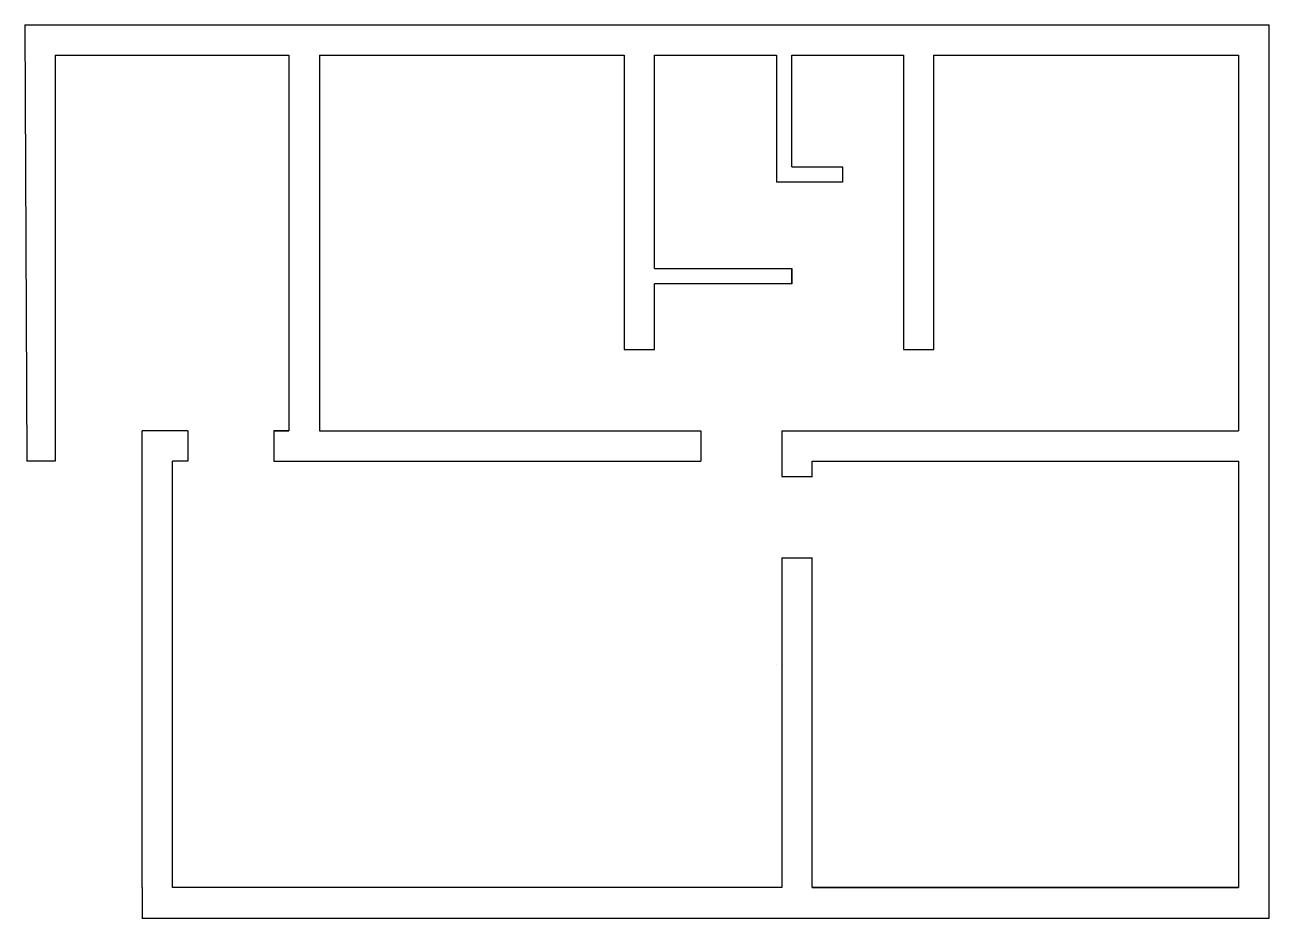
# Model space of a CAD drawing. Header units: millimetres. Extents: x 769991 to 1539998, y 218634 to 437285.
# Drawn here: x 769991.48 to 770003.73, y 218633.57 to 218642.37 of the extents above; entities outside this region: 2.
import ezdxf

# ---------------------------------------------------------------- set-up
doc = ezdxf.new("R2010")
doc.units = ezdxf.units.MM

msp = doc.modelspace()

# ---------------------------------------------------------------- linework, layer by layer
for p, q in [((1539982.961, 437284.743), (1539997.961, 437284.743)), ((1539982.961, 437284.443), (1539997.961, 437284.443)), ((769991.475, 218642.373), (769991.494, 218638.073)), ((769991.475, 218642.373), (770003.725, 218642.373)), ((769991.475, 218642.373), (769991.475, 218642.373)), ((770003.725, 218642.073), (770003.725, 218642.373)), ((769991.475, 218642.073), (769991.477, 218642.073)), ((769991.775, 218642.073), (769991.775, 218638.073)), ((769991.775, 218642.073), (769994.075, 218642.073)), ((769994.075, 218642.073), (769994.075, 218638.373)), ((769994.075, 218642.073), (769994.075, 218642.073)), ((769994.375, 218642.073), (769994.375, 218638.373)), ((769994.375, 218642.073), (769997.375, 218642.073)), ((769997.375, 218642.073), (769997.375, 218639.173)), ((769997.675, 218642.073), (769997.675, 218642.073)), ((769997.675, 218639.973), (769997.675, 218642.073)), ((769997.675, 218642.073), (769998.875, 218642.073)), ((769998.875, 218642.073), (769998.875, 218640.823)), ((769999.025, 218640.973), (769999.025, 218642.073)), ((769999.025, 218642.073), (770000.125, 218642.073)), ((770000.125, 218642.073), (770000.125, 218639.173)), ((770000.425, 218639.173), (770000.425, 218642.073)), ((770000.425, 218642.073), (770003.425, 218642.073)), ((770003.425, 218642.073), (770003.425, 218638.373)), ((770003.725, 218638.073), (770003.725, 218642.073)), ((769999.025, 218640.973), (769999.525, 218640.973)), ((769999.525, 218640.973), (769999.525, 218640.823)), ((769999.025, 218640.823), (769998.875, 218640.823)), ((769999.525, 218640.823), (769999.025, 218640.823)), ((769997.675, 218639.973), (769999.025, 218639.973)), ((769999.025, 218639.973), (769999.025, 218639.823)), ((769999.025, 218639.823), (769999.025, 218639.973)), ((769999.025, 218639.823), (769997.675, 218639.823)), ((769997.675, 218639.173), (769997.675, 218639.823)), ((769997.375, 218639.173), (769997.675, 218639.173)), ((770000.125, 218639.173), (770000.425, 218639.173)), ((769992.629, 218633.873), (769992.629, 218638.373)), ((769992.929, 218638.373), (769992.629, 218638.373)), ((769993.079, 218638.373), (769992.929, 218638.373)), ((769992.929, 218638.373), (769992.929, 218638.373)), ((769993.079, 218638.373), (769993.079, 218638.073)), ((769994.075, 218638.373), (769993.925, 218638.373)), ((769993.925, 218638.373), (769993.925, 218638.073)), ((769993.925, 218638.373), (769994.075, 218638.373)), ((769994.375, 218638.373), (769998.129, 218638.373)), ((769998.129, 218638.373), (769998.129, 218638.073)), ((769998.929, 218638.373), (769998.929, 218637.923)), ((769998.929, 218638.373), (769998.929, 218638.373)), ((769998.929, 218638.373), (770003.425, 218638.373)), ((769991.775, 218638.073), (769991.494, 218638.073)), ((769992.929, 218633.873), (769992.929, 218638.073)), ((769993.079, 218638.073), (769992.929, 218638.073)), ((769993.925, 218638.073), (769998.129, 218638.073)), ((769998.929, 218638.073), (769998.929, 218638.073)), ((769999.228, 218638.073), (770003.425, 218638.073)), ((769999.228, 218637.923), (769999.228, 218638.073)), ((770003.425, 218638.073), (770003.425, 218633.873)), ((770003.725, 218633.573), (770003.725, 218638.073)), ((769998.929, 218637.923), (769999.229, 218637.923)), ((769998.929, 218637.123), (769999.229, 218637.123)), ((769998.929, 218637.123), (769998.929, 218633.873)), ((769999.225, 218633.873), (769999.228, 218637.123)), ((769998.875, 218636.073), (769998.875, 218636.073)), ((769992.629, 218633.873), (769992.629, 218633.573)), ((769998.929, 218633.873), (769992.929, 218633.873)), ((770003.425, 218633.873), (769999.225, 218633.873)), ((769999.225, 218633.873), (770003.425, 218633.873)), ((769992.629, 218633.573), (769992.629, 218633.574)), ((769992.629, 218633.573), (770003.725, 218633.573)), ((770003.425, 218633.573), (770003.725, 218633.573))]:
    msp.add_line(p, q)

doc.saveas('drawing.dxf')
